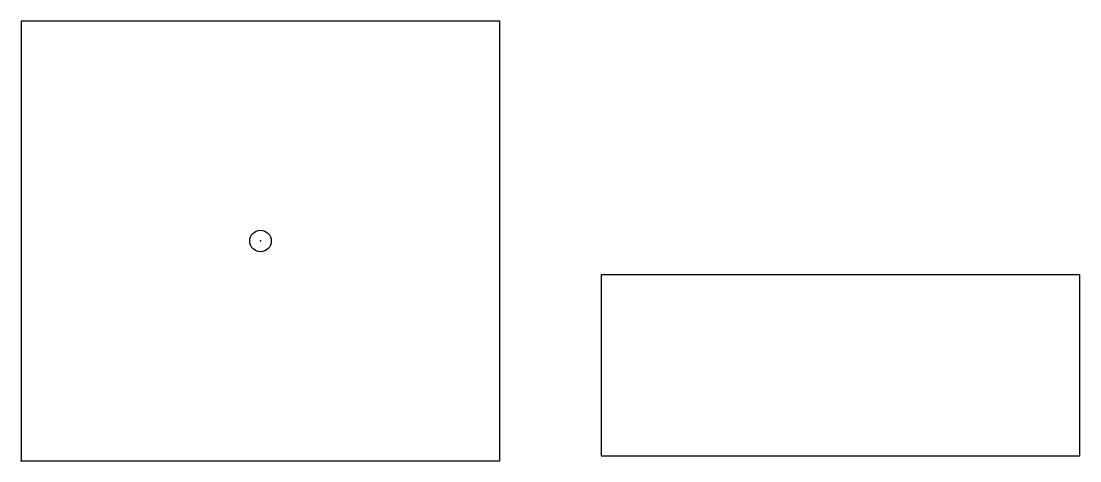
# Model space of a CAD drawing. Header units: centimetres. Extents: x 0 to 24.6, y 0 to 10.2.
import ezdxf

# ---------------------------------------------------------------- set-up
doc = ezdxf.new("R2010")
doc.units = ezdxf.units.CM
doc.header["$MEASUREMENT"] = 0
doc.layers.add('dimensions v3_Sketch1', color=7, linetype='Continuous')

msp = doc.modelspace()

# ---------------------------------------------------------------- linework, layer by layer
at = {"layer": 'dimensions v3_Sketch1'}
for p, q in [((0, 10.2), (0, 0)), ((11.1, 10.2), (0, 10.2)), ((11.1, 0), (11.1, 10.2)), ((13.45, 4.315), (13.45, 0.115)), ((24.55, 4.315), (13.45, 4.315)), ((24.55, 0.115), (24.55, 4.315)), ((0, 0), (11.1, 0)), ((13.45, 0.115), (24.55, 0.115))]:
    msp.add_line(p, q, dxfattribs=at)
msp.add_circle((5.55, 5.1), 0.25, dxfattribs=at)
for p in [(5.55, 5.1), (0, 0)]:
    msp.add_point(p, dxfattribs=at)

doc.saveas('drawing.dxf')
